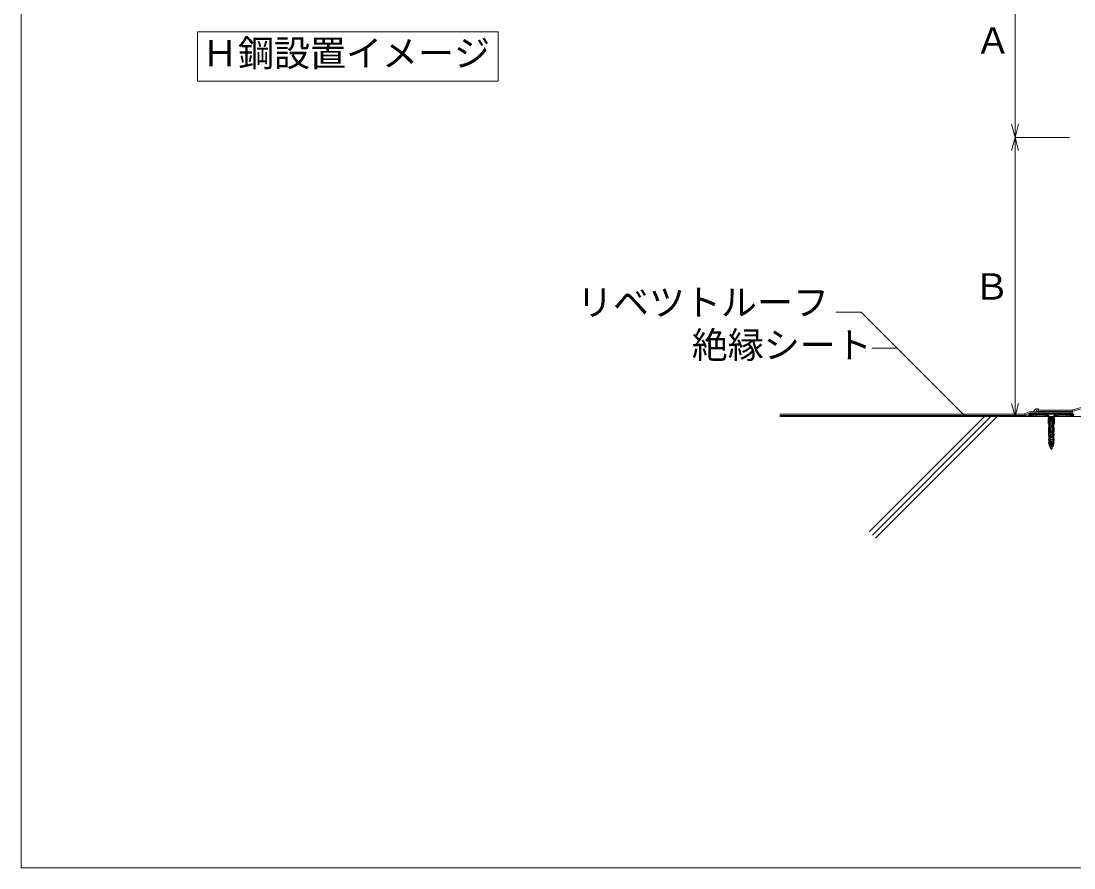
# Model space of a CAD drawing. Units: millimetres, scale not verified. Extents: x -1350 to 1350, y -943 to 920.
# Drawn here: x -1350 to -180, y -880 to 60 of the extents above; entities that cross this region are included whole.
import ezdxf
from ezdxf.enums import TextEntityAlignment as Align

# ---------------------------------------------------------------- set-up
doc = ezdxf.new("R2010")
doc.units = ezdxf.units.MM
doc.header["$LTSCALE"] = 10
doc.linetypes.add('DASHED2', pattern=[3, 2, -1])
for name, color, linetype, lineweight in [('1-3_断熱材', 5, 'DASHED2', 9), ('1-4_リベットルーフ', 3, 'Continuous', 9), ('1-5_ＦＬ鋼板・ディスク', 7, 'Continuous', 9), ('1-6_アンカー類', 7, 'Continuous', 9), ('1-A_元図・躯体', 7, 'Continuous', 9), ('D-0', 7, 'Continuous', 9), ('F-0', 7, 'Continuous', 9)]:
    doc.layers.add(name, color=color, linetype=linetype, lineweight=lineweight)
doc.styles.add('ＭＳ ゴシック', font='')
doc.styles.get('ＭＳ ゴシック').set_extended_font_data('MS Gothic')

msp = doc.modelspace()

# ---------------------------------------------------------------- linework, layer by layer
at = {"layer": '1-3_断熱材'}
for p, q in [((-229.92, -378.06), (-506.86, -378.06)), ((-211.1, -378.06), (-224.47, -378.06)), ((-186.09, -378.06), (-199.45, -378.06))]:
    msp.add_line(p, q, dxfattribs=at)
at = {"layer": '1-4_リベットルーフ'}
for p, q in [((-235.21, -375.93), (-229.4, -373.72)), ((-228.69, -373.59), (-181.78, -373.59)), ((-221.78, -373.09), (-221.78, -371.59)), ((-182.05, -371.59), (-221.78, -371.59)), ((-182.05, -373.09), (-221.78, -373.09)), ((-181.78, -373.59), (-181.78, -375.09)), ((-181.52, -371.52), (-172, -368.87)), ((-181.52, -373.02), (-171.24, -370.17)), ((-235.92, -376.06), (-506.86, -376.06)), ((-235.64, -377.56), (-506.86, -377.56)), ((-234.93, -377.43), (-229.12, -375.22)), ((-228.41, -375.09), (-181.78, -375.09))]:
    msp.add_line(p, q, dxfattribs=at)
msp.add_lwpolyline([(-218.97, -371.44), (-219.14, -371.29), (-219.42, -371.03), (-219.71, -370.79), (-220.01, -370.57), (-220.31, -370.4), (-220.63, -370.27), (-220.83, -370.22), (-221, -370.2), (-221.31, -370.2), (-221.63, -370.24), (-221.95, -370.32), (-222.26, -370.43), (-222.57, -370.57), (-222.74, -370.66), (-222.88, -370.74), (-223.11, -370.89), (-223.33, -371.05), (-223.54, -371.22), (-223.73, -371.41), (-223.91, -371.61), (-224, -371.73), (-224.06, -371.81), (-224.16, -371.95), (-224.25, -372.1), (-224.34, -372.24), (-224.43, -372.39), (-224.52, -372.53), (-224.57, -372.62), (-224.63, -372.7), (-224.72, -372.84), (-224.82, -372.98), (-224.92, -373.12), (-225.03, -373.26), (-225.13, -373.4), (-225.19, -373.47)], dxfattribs=at)
for centre, start, end in [((-228.69, -375.59), 90, 110.80701), ((-182.05, -369.59), 270, 285.53986), ((-182.05, -371.09), 270, 285.50233), ((-235.92, -374.06), 270, 290.80701), ((-235.64, -375.56), 270, 290.80701), ((-228.41, -377.09), 90, 110.80701)]:
    msp.add_arc(centre, 2, start, end, dxfattribs=at)
at = {"layer": '1-5_ＦＬ鋼板・ディスク'}
for p, q in [((-228.82, -377.49), (-222.41, -376.7)), ((-181.78, -375.59), (-228.78, -375.59)), ((-213.47, -376.69), (-228.78, -376.69)), ((-228.78, -378.59), (-222.28, -377.79)), ((-222.41, -376.7), (-222.28, -377.79)), ((-208.28, -379.69), (-213.47, -376.69)), ((-208.28, -378.42), (-213.18, -375.59)), ((-208.28, -378.42), (-208.28, -379.69)), ((-202.28, -378.42), (-197.38, -375.59)), ((-202.28, -379.69), (-197.08, -376.69)), ((-202.28, -378.42), (-202.28, -379.69)), ((-197.08, -376.69), (-181.78, -376.69)), ((-188.14, -376.7), (-188.28, -377.79)), ((-181.78, -378.59), (-188.28, -377.79)), ((-181.73, -377.49), (-188.14, -376.7))]:
    msp.add_line(p, q, dxfattribs=at)
for centre, radius, start, end in [((-228.78, -377.09), 1.5, 90, 270), ((-228.78, -377.09), 0.4, 90, 263.40561), ((-181.78, -377.09), 1.5, 270, 90), ((-181.78, -377.09), 0.4, 276.59439, 90)]:
    msp.add_arc(centre, radius, start, end, dxfattribs=at)
at = {"layer": '1-6_アンカー類'}
for p, q in [((-209.78, -375.59), (-200.78, -375.59)), ((-207.41, -378.7), (-209.78, -376.33)), ((-207.61, -380.81), (-207.12, -380.59)), ((-207.61, -382.71), (-206.88, -382.39)), ((-207.61, -382.71), (-202.95, -383.61)), ((-207.61, -384.61), (-206.88, -384.28)), ((-207.61, -384.61), (-202.96, -385.5)), ((-207.12, -378.99), (-203.44, -378.99)), ((-207.12, -379.41), (-207.12, -380.59)), ((-207.12, -380.59), (-203.44, -380.59)), ((-206.88, -381.04), (-206.88, -382.39)), ((-206.88, -382.39), (-202.95, -383.61)), ((-206.88, -382.94), (-206.88, -384.28)), ((-206.88, -384.28), (-202.96, -385.5)), ((-206.88, -384.84), (-206.88, -386.19)), ((-206.53, -380.59), (-202.95, -381.71)), ((-203.68, -380.59), (-203.68, -381.48)), ((-203.68, -382.03), (-203.68, -383.38)), ((-203.68, -383.93), (-203.68, -385.28)), ((-203.68, -385.83), (-203.68, -387.18)), ((-203.44, -379.41), (-203.44, -380.59)), ((-203.14, -378.7), (-200.78, -376.33)), ((-200.78, -375.59), (-200.78, -376.33)), ((-207.61, -386.51), (-206.88, -386.19)), ((-207.61, -386.51), (-202.95, -387.41)), ((-207.61, -388.42), (-206.88, -388.09)), ((-207.61, -388.42), (-202.95, -389.31)), ((-207.61, -390.32), (-206.88, -389.99)), ((-207.61, -390.32), (-202.96, -391.21)), ((-207.61, -392.22), (-206.88, -391.89)), ((-207.61, -392.22), (-202.95, -393.11)), ((-207.61, -394.12), (-206.88, -393.79)), ((-207.61, -394.12), (-202.95, -395.01)), ((-207.61, -396.02), (-206.88, -395.69)), ((-207.61, -396.02), (-202.95, -396.91)), ((-207.61, -397.92), (-206.88, -397.59)), ((-206.88, -386.19), (-202.95, -387.41)), ((-206.88, -386.74), (-206.88, -388.09)), ((-206.88, -388.09), (-202.95, -389.31)), ((-206.88, -388.64), (-206.88, -389.99)), ((-206.88, -389.99), (-202.96, -391.21)), ((-206.88, -390.54), (-206.88, -391.89)), ((-206.88, -391.89), (-202.95, -393.11)), ((-206.88, -392.44), (-206.88, -393.79)), ((-206.88, -393.79), (-202.95, -395.01)), ((-206.88, -394.35), (-206.88, -395.69)), ((-206.88, -395.69), (-202.95, -396.91)), ((-206.88, -396.25), (-206.88, -397.59)), ((-206.88, -397.59), (-202.95, -398.81)), ((-203.68, -387.73), (-203.68, -389.08)), ((-203.68, -389.64), (-203.68, -390.98)), ((-203.68, -391.54), (-203.68, -392.88)), ((-203.68, -393.44), (-203.68, -394.79)), ((-203.68, -395.34), (-203.68, -396.69)), ((-203.68, -397.24), (-203.68, -398.59)), ((-207.61, -397.92), (-202.95, -398.81)), ((-207.61, -399.82), (-206.88, -399.49)), ((-207.61, -399.82), (-202.95, -400.71)), ((-207.61, -401.72), (-206.88, -401.39)), ((-207.61, -401.72), (-202.96, -402.61)), ((-207.61, -403.62), (-206.88, -403.29)), ((-207.61, -403.62), (-202.95, -404.51)), ((-207.61, -405.52), (-206.88, -405.19)), ((-207.61, -405.52), (-202.95, -406.41)), ((-207.61, -407.42), (-206.88, -407.09)), ((-207.61, -407.42), (-202.95, -408.31)), ((-207.61, -409.32), (-206.88, -408.99)), ((-207.61, -409.32), (-202.95, -410.21)), ((-206.88, -398.15), (-206.88, -399.49)), ((-206.88, -399.49), (-202.95, -400.71)), ((-206.88, -400.05), (-206.88, -401.39)), ((-206.88, -401.39), (-202.96, -402.61)), ((-206.88, -401.95), (-206.88, -403.29)), ((-206.88, -403.29), (-202.95, -404.51)), ((-206.88, -403.85), (-206.88, -405.19)), ((-206.88, -405.19), (-202.95, -406.41)), ((-206.88, -405.75), (-206.88, -407.09)), ((-206.88, -407.09), (-202.95, -408.31)), ((-206.88, -407.65), (-206.88, -408.99)), ((-206.88, -408.99), (-202.95, -410.21)), ((-203.68, -399.14), (-203.68, -400.49)), ((-203.68, -401.04), (-203.68, -402.39)), ((-203.68, -402.94), (-203.68, -404.29)), ((-203.68, -404.84), (-203.68, -406.19)), ((-203.68, -406.74), (-203.68, -408.09)), ((-203.68, -408.64), (-203.68, -409.99)), ((-207.59, -411.22), (-206.86, -410.89)), ((-206.92, -413.13), (-203.88, -413.71)), ((-206.88, -409.55), (-206.88, -410.52)), ((-206.86, -410.89), (-203.19, -412.07))]:
    msp.add_line(p, q, dxfattribs=at)
at = {"layer": '1-6_アンカー類', "lineweight": 18}
for p, q in [((-208.95, -379.59), (-201.6, -379.59)), ((-208.95, -380.04), (-208.95, -379.59)), ((-208.95, -380.04), (-201.6, -380.04)), ((-208.17, -380.89), (-208.95, -380.04)), ((-208.67, -381.39), (-208.07, -380.89)), ((-208.67, -386.59), (-208.67, -381.39)), ((-208.17, -380.89), (-202.39, -380.89)), ((-208.17, -381.59), (-202.39, -381.59)), ((-208.17, -388.79), (-208.17, -381.59)), ((-208.17, -382.69), (-202.39, -382.69)), ((-208.17, -383.39), (-207.28, -383.39)), ((-208.17, -383.89), (-207.28, -383.89)), ((-208.17, -384.39), (-207.28, -384.39)), ((-208.17, -384.89), (-207.28, -384.89)), ((-208.17, -385.39), (-207.28, -385.39)), ((-208.17, -385.89), (-207.28, -385.89)), ((-208.07, -381.59), (-208.07, -380.89)), ((-207.28, -388.79), (-207.28, -382.69)), ((-206.93, -383.2), (-206.93, -382.69)), ((-206.63, -383.2), (-206.63, -382.69)), ((-204.39, -385.55), (-206.33, -384.29)), ((-204.22, -385.3), (-206.17, -384.04)), ((-205.53, -381.59), (-205.53, -380.89)), ((-205.53, -381.59), (-205.28, -381.39)), ((-205.03, -381.59), (-205.28, -381.39)), ((-205.03, -381.59), (-205.03, -380.89)), ((-203.31, -383.89), (-202.39, -383.89)), ((-203.28, -388.79), (-203.28, -382.69)), ((-203.28, -383.39), (-202.39, -383.39)), ((-203.28, -384.39), (-202.39, -384.39)), ((-203.28, -384.89), (-202.39, -384.89)), ((-203.28, -385.39), (-202.39, -385.39)), ((-203.28, -385.89), (-202.39, -385.89)), ((-202.49, -380.89), (-201.89, -381.39)), ((-202.49, -381.59), (-202.49, -380.89)), ((-202.39, -380.89), (-201.6, -380.04)), ((-202.39, -388.79), (-202.39, -381.59)), ((-201.89, -386.59), (-201.89, -381.39)), ((-201.6, -380.04), (-201.6, -379.59)), ((-208.67, -386.59), (-208.17, -388.49)), ((-208.5, -394.29), (-208.5, -392.59)), ((-208.5, -392.59), (-207.42, -392.59)), ((-208.5, -394.29), (-207.43, -394.29)), ((-208.48, -394.69), (-207.42, -394.69)), ((-208.47, -395.29), (-207.4, -395.29)), ((-208.45, -395.89), (-207.39, -395.89)), ((-208.44, -391.99), (-207.4, -391.99)), ((-208.44, -396.49), (-207.37, -396.49)), ((-208.42, -397.09), (-207.37, -397.09)), ((-208.41, -397.69), (-207.34, -397.69)), ((-208.39, -391.39), (-207.37, -391.39)), ((-208.34, -392.59), (-208.01, -388.79)), ((-208.34, -390.79), (-207.35, -390.79)), ((-208.24, -398.29), (-208.34, -394.29)), ((-208.28, -390.19), (-207.33, -390.19)), ((-208.23, -389.59), (-207.31, -389.59)), ((-208.18, -388.99), (-207.28, -388.99)), ((-208.17, -386.39), (-207.28, -386.39)), ((-208.17, -386.99), (-207.28, -386.99)), ((-208.17, -388.79), (-207.28, -388.79)), ((-207.43, -394.29), (-207.42, -392.6)), ((-207.33, -398.29), (-207.43, -394.29)), ((-207.42, -392.6), (-207.28, -388.79)), ((-206.93, -394.2), (-206.93, -391.89)), ((-206.63, -394.2), (-206.63, -391.89)), ((-204.39, -389.54), (-206.33, -390.8)), ((-204.39, -396.55), (-206.33, -395.29)), ((-204.22, -389.79), (-206.17, -391.05)), ((-204.22, -396.3), (-206.17, -395.04)), ((-203.93, -387.29), (-203.93, -386.39)), ((-203.93, -387.29), (-203.63, -387.29)), ((-203.93, -388.7), (-203.93, -387.79)), ((-203.93, -387.79), (-203.63, -387.79)), ((-203.93, -399.7), (-203.93, -397.39)), ((-203.63, -387.29), (-203.63, -386.39)), ((-203.63, -388.7), (-203.63, -387.79)), ((-203.63, -399.7), (-203.63, -397.39)), ((-203.28, -386.39), (-202.39, -386.39)), ((-203.28, -386.99), (-202.39, -386.99)), ((-203.28, -388.79), (-202.39, -388.79)), ((-203.14, -392.59), (-203.28, -388.79)), ((-203.27, -388.99), (-202.38, -388.99)), ((-203.25, -389.59), (-202.33, -389.59)), ((-203.23, -390.19), (-202.27, -390.19)), ((-203.23, -398.29), (-203.13, -394.29)), ((-203.21, -397.69), (-202.15, -397.69)), ((-203.2, -390.79), (-202.22, -390.79)), ((-203.2, -397.09), (-202.13, -397.09)), ((-203.18, -391.39), (-202.17, -391.39)), ((-203.18, -396.49), (-202.12, -396.49)), ((-203.17, -395.89), (-202.1, -395.89)), ((-203.16, -391.99), (-202.11, -391.99)), ((-203.15, -395.29), (-202.09, -395.29)), ((-203.13, -394.29), (-203.14, -392.59)), ((-203.14, -392.59), (-202.05, -392.59)), ((-203.14, -394.69), (-202.07, -394.69)), ((-203.13, -394.29), (-202.05, -394.29)), ((-202.21, -392.59), (-202.55, -388.79)), ((-202.39, -388.49), (-201.89, -386.59)), ((-202.31, -398.29), (-202.21, -394.29)), ((-202.05, -394.29), (-202.05, -392.59)), ((-208.4, -398.29), (-207.33, -398.29)), ((-208.36, -399.99), (-208.4, -398.29)), ((-208.36, -399.99), (-207.33, -399.99)), ((-208.34, -400.29), (-207.31, -400.29)), ((-208.33, -400.79), (-207.29, -400.79)), ((-208.32, -401.39), (-207.24, -401.39)), ((-208.3, -401.99), (-207.22, -401.99)), ((-208.29, -402.59), (-207.2, -402.59)), ((-208.28, -403.19), (-207.18, -403.19)), ((-208.28, -405.59), (-208.28, -403.79)), ((-208.28, -403.79), (-207.15, -403.79)), ((-208.28, -405.59), (-207.15, -405.59)), ((-207.38, -411.59), (-208.28, -408.19)), ((-208.28, -408.19), (-207.15, -408.19)), ((-208.2, -406.14), (-207.15, -406.14)), ((-208.2, -406.64), (-207.15, -406.64)), ((-208.2, -407.14), (-207.15, -407.14)), ((-208.2, -407.64), (-207.15, -407.64)), ((-208.03, -403.79), (-208.11, -399.99)), ((-208.03, -408.19), (-208.03, -405.59)), ((-207.15, -403.79), (-207.33, -399.99)), ((-207.15, -408.19), (-207.15, -405.59)), ((-206.78, -406.49), (-206.78, -406.67)), ((-206.78, -408.79), (-206.78, -408.97)), ((-206.73, -405.33), (-206.73, -402.76)), ((-205.28, -408.29), (-206.69, -406.46)), ((-205.28, -410.59), (-206.69, -408.76)), ((-205.28, -408.79), (-206.67, -406.98)), ((-205.28, -411.09), (-206.67, -409.28)), ((-206.43, -405.33), (-206.43, -402.76)), ((-204.39, -400.54), (-206.13, -401.67)), ((-205.89, -406.58), (-206.13, -406.42)), ((-204.22, -400.79), (-205.97, -401.92)), ((-205.72, -406.33), (-205.97, -406.17)), ((-205.43, -407.59), (-205.43, -407.42)), ((-205.43, -407.59), (-205.13, -407.59)), ((-205.28, -408.29), (-203.87, -406.46)), ((-205.28, -408.79), (-203.88, -406.98)), ((-205.28, -410.59), (-203.87, -408.76)), ((-205.28, -411.09), (-203.88, -409.28)), ((-205.13, -407.59), (-205.13, -407.42)), ((-203.78, -406.49), (-203.78, -406.67)), ((-203.78, -408.79), (-203.78, -408.97)), ((-203.4, -403.79), (-203.23, -399.99)), ((-203.4, -403.79), (-202.28, -403.79)), ((-203.4, -408.19), (-203.4, -405.59)), ((-203.4, -405.59), (-202.28, -405.59)), ((-203.4, -406.14), (-202.35, -406.14)), ((-203.4, -406.64), (-202.35, -406.64)), ((-203.4, -407.14), (-202.35, -407.14)), ((-203.4, -407.64), (-202.35, -407.64)), ((-203.4, -408.19), (-202.28, -408.19)), ((-203.38, -403.19), (-202.27, -403.19)), ((-203.36, -402.59), (-202.26, -402.59)), ((-203.33, -401.99), (-202.24, -401.99)), ((-203.31, -401.39), (-202.23, -401.39)), ((-203.26, -400.79), (-202.22, -400.79)), ((-203.24, -400.29), (-202.21, -400.29)), ((-203.23, -398.29), (-202.15, -398.29)), ((-203.18, -411.59), (-202.28, -408.19)), ((-202.53, -403.79), (-202.35, -399.99)), ((-202.53, -408.19), (-202.53, -405.59)), ((-202.28, -405.59), (-202.28, -403.79)), ((-207.38, -411.59), (-203.18, -411.59))]:
    msp.add_line(p, q, dxfattribs=at)
at = {"layer": '1-6_アンカー類'}
for points in [[(-209.78, -375.59), (-209.78, -376.33), (-200.78, -376.33)], [(-202.95, -383.61), (-203.68, -383.93), (-207.61, -382.71)], [(-202.96, -385.5), (-203.68, -385.83), (-207.61, -384.61)], [(-202.95, -387.41), (-203.68, -387.73), (-207.61, -386.51)], [(-202.95, -389.31), (-203.68, -389.64), (-207.61, -388.42)], [(-202.96, -391.21), (-203.68, -391.54), (-207.61, -390.32)], [(-202.95, -393.11), (-203.68, -393.44), (-207.61, -392.22)], [(-202.95, -395.01), (-203.68, -395.34), (-207.61, -394.12)], [(-202.95, -396.91), (-203.68, -397.24), (-207.61, -396.02)], [(-202.95, -398.81), (-203.68, -399.14), (-207.61, -397.92)], [(-202.95, -400.71), (-203.68, -401.04), (-207.61, -399.82)], [(-202.96, -402.61), (-203.68, -402.94), (-207.61, -401.72)], [(-202.95, -404.51), (-203.68, -404.84), (-207.61, -403.62)], [(-202.95, -406.41), (-203.68, -406.74), (-207.61, -405.52)], [(-202.95, -408.31), (-203.68, -408.64), (-207.61, -407.42)], [(-202.95, -410.21), (-203.68, -410.54), (-207.61, -409.32)], [(-204.45, -414.07), (-206.92, -413.13), (-206.55, -412.8)], [(-206.55, -412.8), (-203.88, -413.71), (-204.45, -414.07)]]:
    msp.add_lwpolyline(points, dxfattribs=at)
for points in [[(-207.61, -380.81), (-202.95, -381.71), (-203.68, -382.03)], [(-203.91, -412.39), (-207.59, -411.22), (-203.19, -412.07)]]:
    msp.add_lwpolyline(points, close=True, dxfattribs=at)
at = {"layer": '1-6_アンカー類', "lineweight": 18}
for points in [[(-205.53, -380.89), (-205.28, -381.39), (-205.03, -380.89)], [(-203.23, -399.99), (-202.19, -399.99), (-202.15, -398.29)]]:
    msp.add_lwpolyline(points, dxfattribs=at)
at = {"layer": '1-6_アンカー類'}
for centre, radius, start, end in [((-208.12, -379.41), 1, 360, 45), ((-202.44, -379.41), 1, 135, 180), ((-197.49, -410.35), 9.38, 181.01886, 183.29568), ((-197.49, -410.35), 9.38, 186.83538, 195.09943), ((-197.49, -410.35), 9.38, 198.48908, 213.95053), ((-213.06, -410.35), 9.38, 326.04947, 336.64789), ((-213.06, -410.35), 9.38, 339.86674, 347.44239), ((-213.06, -410.35), 9.38, 350.69753, 358.8474)]:
    msp.add_arc(centre, radius, start, end, dxfattribs=at)
at = {"layer": '1-6_アンカー類', "lineweight": 18}
for centre, radius, start, end in [((-205.63, -383.2), 1.3, 180, 237.1416), ((-205.63, -383.2), 1, 180, 237.1416), ((-204.93, -386.39), 1, 360, 57.1416), ((-204.93, -386.39), 1.3, 360, 57.1416), ((-205.63, -391.89), 1.3, 122.8584, 180), ((-205.63, -394.2), 1.3, 180, 237.1416), ((-205.63, -391.89), 1, 122.8584, 180), ((-205.63, -394.2), 1, 180, 237.1416), ((-204.93, -388.7), 1, 302.8584, 0), ((-204.93, -397.39), 1, 360, 57.1416), ((-204.93, -388.7), 1.3, 302.8584, 0), ((-204.93, -397.39), 1.3, 0, 57.1416), ((-206.73, -406.49), 0.05, 37.56859, 180), ((-206.28, -406.67), 0.5, 180, 217.56859), ((-206.73, -408.79), 0.05, 37.56859, 180), ((-206.28, -408.97), 0.5, 180, 217.56859), ((-205.43, -402.76), 1.3, 122.8584, 180), ((-205.43, -405.33), 1.3, 180, 237.1416), ((-205.43, -402.76), 1, 122.8584, 180), ((-205.43, -405.33), 1, 180, 237.1416), ((-206.43, -407.42), 1, 360, 57.1416), ((-206.43, -407.42), 1.3, 0, 57.1416), ((-204.93, -399.7), 1, 302.8584, 0), ((-204.93, -399.7), 1.3, 302.8584, 0), ((-204.28, -406.67), 0.5, 322.43141, 0), ((-204.28, -408.97), 0.5, 322.43141, 0), ((-203.83, -406.49), 0.05, 0, 142.43141), ((-203.83, -408.79), 0.05, 0, 142.43141)]:
    msp.add_arc(centre, radius, start, end, dxfattribs=at)
at = {"layer": '1-A_元図・躯体'}
for p, q in [((-506.86, -378.87), (47, -378.87)), ((-279.57, -378.87), (-407.63, -506.94)), ((-272.49, -378.87), (-404.1, -510.48)), ((-265.42, -378.87), (-400.56, -514.01))]:
    msp.add_line(p, q, dxfattribs=at)
at = {"layer": 'D-0'}
for p, q in [((-245.5, -68.87), (-249.38, -54.38)), ((-245.5, -68.87), (-241.62, -54.38)), ((-245.5, -68.87), (-249.38, -83.36)), ((-245.5, -68.87), (-241.62, -83.36)), ((-185, -68.87), (-245.5, -68.87)), ((-416.49, -262.82), (-444.77, -262.82)), ((-300.57, -378.73), (-416.49, -262.82)), ((-376.49, -302.82), (-404.77, -302.82)), ((-245.5, -378.87), (-249.38, -364.38)), ((-245.5, -378.87), (-241.62, -364.38))]:
    msp.add_line(p, q, dxfattribs=at)
msp.add_lwpolyline([(-245.5, -378.87), (-245.5, 171.13), (-241.62, 156.64)], dxfattribs=at)
msp.add_lwpolyline([(-1153.85, 48.22), (-819.75, 48.22), (-819.75, -6.59), (-1153.85, -6.59)], close=True, dxfattribs=at)
at = {"layer": 'F-0'}
msp.add_line((-1350, 920), (-1350, -880), dxfattribs=at)
msp.add_lwpolyline([(-1350, 920), (1350, 920), (1350, -880), (-1350, -880)], dxfattribs=at)

# ---------------------------------------------------------------- texts
at = {"layer": 'D-0', "style": 'ＭＳ ゴシック'}
for s, p in [('Ａ', (-290.14, 15.11)), ('Ｈ鋼設置イメージ', (-1148.97, 1.19)), ('Ｂ', (-291.61, -257.88)), ('リベツトルーフ', (-732.38, -275.47)), ('絶縁シート', (-604.77, -322.82))]:
    msp.add_text(s, height=29.33, dxfattribs=at).set_placement(p, align=Align.BOTTOM_LEFT)

doc.saveas('drawing.dxf')
